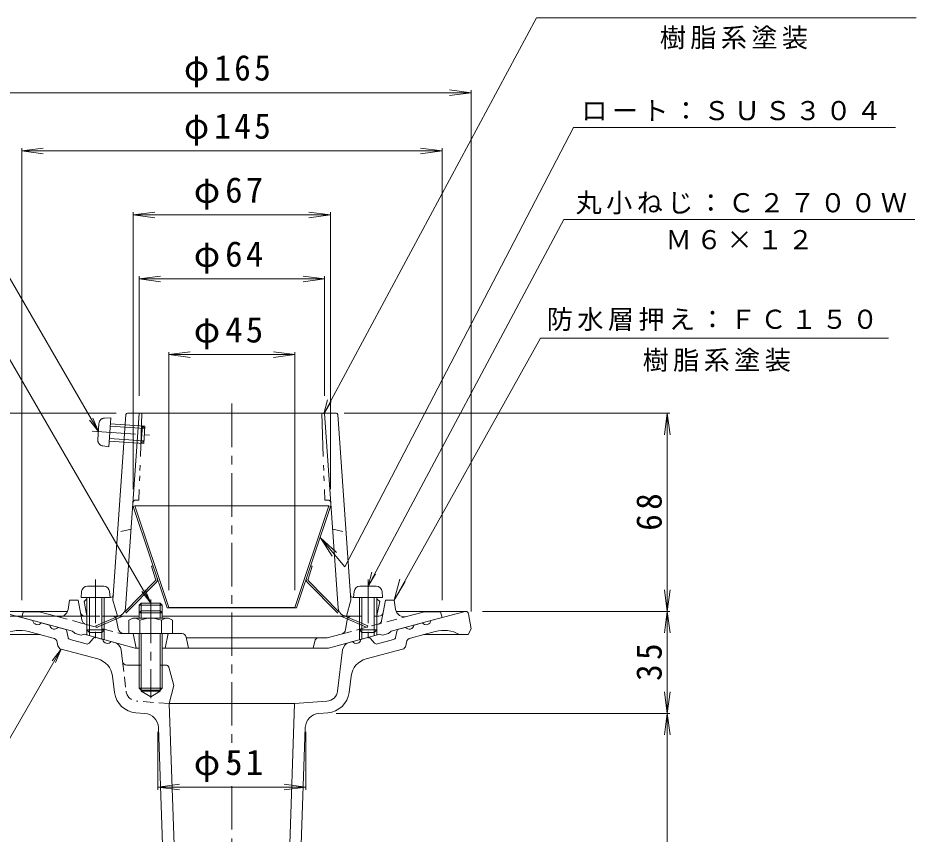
# Model space of a CAD drawing. Units: millimetres, scale not verified. Extents: x -277 to 216, y -346 to 398.
# Drawn here: x -114.8 to 195, y -42.2 to 239.2 of the extents above; entities that cross this region are included whole.
import ezdxf

# ---------------------------------------------------------------- set-up
doc = ezdxf.new("R2010")
doc.units = ezdxf.units.MM
doc.header["$LTSCALE"] = 3
for name, pattern in [('CHAIN1', [8, 5, -1, 1, -1]), ('DASHED1', [1.8, 1.2, -0.6]), ('DOUBLE_CHAIN1', [8.8, 5, -1, 0.6, -0.6, 0.6, -1])]:
    doc.linetypes.add(name, pattern=pattern)
for name, color, linetype, lineweight in [('0-0_通り芯', 3, 'Continuous', 9), ('0-1_ピット', 2, 'Continuous', 9), ('0-2_本体（蓋）', 6, 'Continuous', 5), ('0-4_寸法', 7, 'Continuous', 9), ('0-5_文字', 7, 'Continuous', 9), ('0-6', 2, 'DOUBLE_CHAIN1', 9)]:
    doc.layers.add(name, color=color, linetype=linetype, lineweight=lineweight)
doc.styles.add('ＭＳ ゴシック', font='')
doc.styles.get('ＭＳ ゴシック').set_extended_font_data('MS Gothic')

msp = doc.modelspace()

# ---------------------------------------------------------------- linework, layer by layer
at = {"layer": '0-0_通り芯', "linetype": 'CHAIN1'}
for p, q in [((-41.038, 106.205), (-41.038, -17.507)), ((-41.038, -25.683), (-41.038, -139.946))]:
    msp.add_line(p, q, dxfattribs=at)
at = {"layer": '0-0_通り芯'}
for p, q in [((-121.691, 34.578), (-97.702, 34.578)), ((-121.538, 34.578), (-109.682, 31.402)), ((39.615, 34.578), (15.626, 34.578)), ((39.462, 34.578), (27.606, 31.402)), ((40.601, 33.743), (41.462, 28.578)), ((-106.784, 30.625), (-103.887, 29.849)), ((-98.688, 28.456), (-100.989, 29.072)), ((16.612, 28.456), (18.913, 29.072)), ((24.709, 30.625), (21.811, 29.849)), ((41.462, 28.578), (40.462, 26.578)), ((-122.538, 26.578), (-107.136, 26.578)), ((-102.708, 25.392), (-111.206, 27.669)), ((-97.543, 25.615), (-97.967, 27.69)), ((-91.254, 23.358), (-96.822, 24.85)), ((-88.842, 25.245), (-90.247, 23.66)), ((-87.835, 25.548), (-85.534, 24.931)), ((5.759, 25.548), (3.458, 24.931)), ((6.766, 25.245), (8.171, 23.66)), ((9.178, 23.358), (14.746, 24.85)), ((15.467, 25.615), (15.891, 27.69)), ((20.632, 25.392), (29.13, 27.669)), ((40.462, 26.578), (25.061, 26.578)), ((-101.266, 23.861), (-101.028, 22.694)), ((-81.464, 23.84), (-82.636, 24.155)), ((-0.612, 23.84), (0.56, 24.155)), ((19.19, 23.861), (18.952, 22.694)), ((-87.317, 18.162), (-99.946, 21.546)), ((-78.782, 17.395), (-79.263, 21.308)), ((-4.557, 7.1), (-2.813, 21.308)), ((5.241, 18.162), (17.87, 21.546)), ((-72.362, 16.078), (-77.294, 16.078)), ((-63.794, 16.078), (-65.714, 16.078)), ((-62.832, 15.351), (-61.038, 9.006)), ((-82.181, 12.254), (-81.489, 6.613)), ((0.105, 12.254), (-0.587, 6.613)), ((-72.362, 7.078), (-72.362, 8.078)), ((-72.362, 7.078), (-65.714, 7.078)), ((-72.362, 7.078), (-69.038, 5.159)), ((-65.714, 7.078), (-69.038, 5.159)), ((-65.714, 8.078), (-65.714, 7.078)), ((-61.038, 9.006), (-62.688, 2.819)), ((-19.388, 2.819), (-8.249, 3.598)), ((-62.688, 2.819), (-57.788, -137.281)), ((-19.538, 2.819), (-62.688, 2.819)), ((-19.388, 2.819), (-24.288, -137.281)), ((-71.029, -0.608), (-74.106, -0.393)), ((-11.046, -0.608), (-7.97, -0.393)), ((-66.381, -5.421), (-61.788, -137.281)), ((-15.695, -5.421), (-20.288, -137.281))]:
    msp.add_line(p, q, dxfattribs=at)
at = {"layer": '0-0_通り芯', "linetype": 'DASHED1'}
for p, q in [((-78.782, 17.395), (-77.518, 7.1)), ((-62.688, 2.819), (-73.827, 3.598))]:
    msp.add_line(p, q, dxfattribs=at)
at = {"layer": '0-0_通り芯'}
for centre, radius, start, end in [((39.615, 33.578), 1, 9.46233, 90), ((-108.072, 31.617), 1.625, 187.62059, 322.3797), ((25.996, 31.617), 1.625, 217.6203, 352.37941), ((-114.053, 17.044), 11, 74.99985, 119.9111), ((-102.276, 30.064), 1.625, 187.62059, 322.3797), ((-98.947, 27.49), 1, 11.56538, 75.0005), ((16.871, 27.49), 1, 104.9995, 168.43462), ((20.2, 30.064), 1.625, 217.6203, 352.37941), ((31.977, 17.044), 11, 60.0889, 105.00015), ((-103.226, 23.46), 2, 11.56517, 75.0005), ((-96.563, 25.816), 1, 191.56642, 255.0005), ((-88.094, 24.582), 1, 75.00078, 138.43498), ((-83.923, 25.147), 1.625, 187.61911, 322.38022), ((1.848, 25.147), 1.625, 217.61978, 352.38089), ((6.018, 24.582), 1, 41.56502, 104.99922), ((14.487, 25.816), 1, 284.9995, 348.43358), ((21.15, 23.46), 2, 104.9995, 168.43483), ((-99.558, 22.995), 1.5, 191.56601, 254.99991), ((-90.995, 24.324), 1, 255.0005, 318.43578), ((-82.241, 20.943), 3, 7.00002, 74.99934), ((0.165, 20.943), 3, 105.00066, 172.99998), ((8.92, 24.324), 1, 221.56422, 284.9995), ((17.482, 22.995), 1.5, 285.00009, 348.43399), ((-89.129, 11.4), 7, 7.00009, 74.99998), ((-77.294, 17.578), 1.5, 186.99907, 270), ((-63.794, 15.078), 1, 15.79292, 90), ((7.053, 11.4), 7, 105.00002, 172.99948), ((-73.548, 7.588), 8, 187.00021, 266.00056), ((-8.528, 7.588), 4, 273.99944, 352.99979), ((-8.528, 7.588), 8, 273.99944, 352.99979), ((-71.378, -5.595), 5, 1.99505, 85.99993), ((-10.698, -5.595), 5, 94.00002, 178.00493)]:
    msp.add_arc(centre, radius, start, end, dxfattribs=at)
at = {"layer": '0-0_通り芯', "linetype": 'DASHED1'}
msp.add_arc((-73.548, 7.588), 4, 187.00021, 266.00056, dxfattribs=at)
at = {"layer": '0-1_ピット'}
for p, q in [((-97.531, 35.215), (-97.038, 38.435)), ((-94.038, 38.435), (-97.038, 38.435)), ((-92.77, 31.669), (-94.038, 38.435)), ((11.161, 34.158), (11.962, 38.435)), ((11.962, 38.435), (14.962, 38.435)), ((15.455, 35.215), (14.962, 38.435)), ((-113.538, 32.435), (-113.038, 34.435)), ((-107.479, 34.435), (-113.038, 34.435)), ((-101.273, 32.772), (-107.479, 34.435)), ((19.197, 32.772), (25.403, 34.435)), ((25.403, 34.435), (30.962, 34.435)), ((31.462, 32.435), (30.962, 34.435)), ((-91.762, 32.935), (-90.168, 32.935)), ((-85.908, 32.935), (-82.303, 32.935)), ((-80.825, 31.687), (-80.297, 28.598)), ((-1.251, 31.687), (-1.822, 28.345)), ((3.832, 32.935), (0.227, 32.935)), ((9.686, 32.935), (8.092, 32.935)), ((-91.038, 28.205), (-91.038, 26.406)), ((-85.038, 28.205), (-85.038, 24.798)), ((2.962, 28.205), (2.962, 24.798)), ((8.962, 28.205), (8.962, 26.406)), ((-93.038, 26.424), (-92.038, 26.674)), ((-74.351, 21.935), (-92.038, 26.674)), ((-90.168, 27.335), (-90.168, 26.173)), ((-85.908, 27.335), (-85.908, 25.031)), ((-58.268, 26.935), (-78.325, 26.935)), ((-75.038, 26.935), (-74.038, 21.935)), ((-63.038, 26.935), (-64.038, 21.935)), ((-56.797, 25.729), (-56.038, 21.935)), ((-8.186, 25.435), (-56.738, 25.435)), ((-3.276, 26.75), (-8.186, 25.435)), ((-7.725, 21.935), (9.962, 26.674)), ((3.832, 27.335), (3.832, 25.031)), ((8.092, 27.335), (8.092, 26.173)), ((10.962, 26.424), (9.962, 26.674)), ((-73.038, 21.935), (-74.351, 21.935)), ((-65.038, 21.935), (-7.725, 21.935)), ((-12.245, 24.709), (-13.038, 21.935))]:
    msp.add_line(p, q, dxfattribs=at)
at = {"layer": '0-1_ピット', "color": 4}
for p, q in [((-72.362, 37.411), (-73.038, 36.735)), ((-72.362, 37.411), (-65.714, 37.411)), ((-72.362, 37.411), (-72.362, 32.235)), ((-65.038, 36.735), (-65.714, 37.411)), ((-65.714, 37.411), (-65.714, 32.235)), ((-73.038, 36.735), (-65.038, 36.735)), ((-73.038, 36.735), (-73.038, 32.235)), ((-65.038, 36.735), (-65.038, 32.235)), ((-76.538, 31.513), (-76.538, 26.935)), ((-74.662, 32.235), (-63.414, 32.235)), ((-72.785, 31.513), (-72.785, 26.935)), ((-65.291, 31.513), (-65.291, 26.935)), ((-61.538, 31.513), (-61.538, 26.935)), ((-76.538, 26.935), (-61.538, 26.935)), ((-73.038, 26.935), (-73.038, 8.088)), ((-72.362, 26.935), (-72.362, 8.078)), ((-65.714, 26.935), (-65.714, 8.078)), ((-65.038, 26.935), (-65.038, 8.088))]:
    msp.add_line(p, q, dxfattribs=at)
at = {"layer": '0-1_ピット', "color": 4, "linetype": 'CHAIN1'}
msp.add_line((-69.038, 38.639), (-69.038, 4.689), dxfattribs=at)
at = {"layer": '0-1_ピット', "color": 4, "linetype": 'DOUBLE_CHAIN1'}
for p, q in [((-72.362, 34.725), (-73.038, 34.049)), ((-72.362, 34.725), (-65.714, 34.725)), ((-65.038, 34.049), (-65.714, 34.725)), ((-73.038, 34.049), (-65.038, 34.049))]:
    msp.add_line(p, q, dxfattribs=at)
at = {"layer": '0-1_ピット', "linetype": 'DASHED1'}
for p, q in [((10.636, 31.359), (11.161, 34.158)), ((-101.273, 32.772), (-79.488, 26.935)), ((-3.276, 26.75), (19.197, 32.772)), ((-78.325, 26.935), (-79.488, 26.935))]:
    msp.add_line(p, q, dxfattribs=at)
at = {"layer": '0-1_ピット'}
for points in [[(-93.038, 26.424), (-95.038, 26.96), (-96.038, 27.746), (-113.538, 32.435)], [(10.962, 26.424), (12.962, 26.96), (13.962, 27.746), (31.462, 32.435)]]:
    msp.add_lwpolyline(points, dxfattribs=at)
at = {"layer": '0-1_ピット', "color": 4}
msp.add_lwpolyline([(-65.038, 8.088), (-73.038, 8.088), (-72.362, 7.412), (-65.714, 7.412)], close=True, dxfattribs=at)
at = {"layer": '0-1_ピット'}
for centre, radius, start, end in [((-100.496, 35.669), 3, 254.99973, 351.29286), ((-91.762, 34.435), 1.5, 190.61565, 270), ((9.686, 34.435), 1.5, 270, 349.38435), ((18.42, 35.669), 3, 188.70714, 285.00027), ((-90.804, 32.037), 2, 190.61488, 254.99998), ((-82.303, 31.435), 1.5, 9.69667, 90), ((0.227, 31.435), 1.5, 90, 170.30333), ((-78.325, 28.935), 2, 189.69554, 270), ((-3.794, 28.682), 2, 285.00002, 350.3044), ((-58.268, 25.435), 1.5, 11.31021, 90), ((-11.284, 24.435), 1, 90, 164.05402)]:
    msp.add_arc(centre, radius, start, end, dxfattribs=at)
at = {"layer": '0-1_ピット', "color": 4}
for centre, radius, start, end in [((-74.662, 29.434), 2.8, 47.92557, 132.07463), ((-69.038, 22.145), 10.089, 68.19786, 111.80214), ((-63.414, 29.434), 2.8, 47.92572, 132.07428)]:
    msp.add_arc(centre, radius, start, end, dxfattribs=at)
at = {"layer": '0-1_ピット', "linetype": 'DASHED1'}
msp.add_arc((9.162, 31.636), 1.5, 285.00009, 349.38461, dxfattribs=at)
at = {"layer": '0-2_本体（蓋）'}
for p, q in [((-77.716, 35.726), (-73.038, 102.935)), ((-77.082, 102.935), (-4.993, 102.935)), ((-4.36, 35.726), (-9.038, 102.935)), ((-4.495, 102.469), (-0.038, 38.435)), ((-92.038, 37.935), (-91.038, 38.935)), ((-91.199, 33.739), (-92.038, 37.935)), ((-82.858, 39.344), (-85.038, 39.235)), ((-0.038, 38.435), (-1.538, 32.939)), ((0.782, 39.344), (2.962, 39.235)), ((9.962, 37.935), (8.962, 38.935)), ((9.123, 33.739), (9.962, 37.935)), ((-82.303, 32.935), (-73.038, 32.935)), ((-65.038, 32.935), (0.227, 32.935))]:
    msp.add_line(p, q, dxfattribs=at)
at = {"layer": '0-2_本体（蓋）', "linetype": 'DOUBLE_CHAIN1'}
for p, q in [((-72.038, 102.935), (-73.086, 72.935)), ((-10.038, 102.935), (-8.99, 72.935)), ((-74.193, 72.935), (-73.086, 72.935)), ((-7.883, 72.935), (-8.99, 72.935))]:
    msp.add_line(p, q, dxfattribs=at)
at = {"layer": '0-2_本体（蓋）', "color": 4, "linetype": 'DOUBLE_CHAIN1', "lineweight": 9}
for p, q in [((-86.877, 99.383), (-87.269, 93.745)), ((-84.917, 101.244), (-82.835, 101.281)), ((-82.835, 101.281), (-83.53, 91.305)), ((-89.213, 96.713), (-69.151, 95.316)), ((-83.035, 98.418), (-71.064, 97.584)), ((-83.391, 93.3), (-71.42, 92.467)), ((-83.331, 94.168), (-71.36, 93.335)), ((-71.36, 93.335), (-72.288, 92.527)), ((-85.587, 91.63), (-83.53, 91.305))]:
    msp.add_line(p, q, dxfattribs=at)
at = {"layer": '0-2_本体（蓋）', "linetype": 'DASHED1'}
for p, q in [((-75.822, 62.935), (-80.402, 61.935)), ((-6.254, 62.935), (-1.674, 61.935))]:
    msp.add_line(p, q, dxfattribs=at)
at = {"layer": '0-2_本体（蓋）', "color": 4, "linetype": 'CHAIN1', "lineweight": 9}
for p, q in [((-88.038, 45.567), (-88.038, 25.284)), ((5.962, 45.567), (5.962, 25.284))]:
    msp.add_line(p, q, dxfattribs=at)
at = {"layer": '0-2_本体（蓋）', "color": 4, "lineweight": 9}
for p, q in [((-92.856, 41.409), (-93.038, 39.335)), ((-85.212, 43.235), (-90.864, 43.235)), ((-83.219, 41.409), (-83.038, 39.335)), ((1.143, 41.409), (0.962, 39.335)), ((3.136, 43.235), (8.788, 43.235)), ((10.78, 41.409), (10.962, 39.335)), ((-83.038, 39.335), (-93.038, 39.335)), ((-91.038, 39.335), (-91.038, 28.205)), ((-90.168, 39.335), (-90.168, 27.335)), ((-85.908, 39.335), (-85.908, 27.335)), ((-85.038, 39.335), (-85.038, 28.205)), ((0.962, 39.335), (10.962, 39.335)), ((2.962, 39.335), (2.962, 28.205)), ((3.832, 39.335), (3.832, 27.335)), ((8.092, 39.335), (8.092, 27.335)), ((8.962, 39.335), (8.962, 28.205)), ((-90.168, 27.335), (-91.038, 28.205)), ((-85.038, 28.205), (-91.038, 28.205)), ((-85.908, 27.335), (-85.038, 28.205)), ((3.832, 27.335), (2.962, 28.205)), ((2.962, 28.205), (8.962, 28.205)), ((8.092, 27.335), (8.962, 28.205)), ((-85.908, 27.335), (-90.168, 27.335)), ((3.832, 27.335), (8.092, 27.335))]:
    msp.add_line(p, q, dxfattribs=at)
at = {"layer": '0-2_本体（蓋）'}
msp.add_lwpolyline([(-77.581, 102.469), (-82.038, 38.435), (-80.538, 32.939)], dxfattribs=at)
at = {"layer": '0-2_本体（蓋）', "color": 4, "linetype": 'DOUBLE_CHAIN1', "lineweight": 9}
for points in [[(-82.974, 99.286), (-71.003, 98.452), (-71.42, 92.467)], [(-71.064, 97.584), (-71.871, 98.513), (-72.288, 92.527)]]:
    msp.add_lwpolyline(points, dxfattribs=at)
at = {"layer": '0-2_本体（蓋）'}
for centre, radius, start, end in [((-77.082, 102.435), 0.5, 90, 176.01863), ((-4.993, 102.435), 0.5, 3.98137, 90), ((-82.908, 40.342), 1, 272.86212, 356.01863), ((0.832, 40.342), 1, 183.98137, 267.13788), ((-80.708, 35.935), 3, 270, 356.01866), ((-1.368, 35.935), 3, 183.98134, 270), ((-90.218, 33.935), 1, 191.31021, 214.94307), ((8.142, 33.935), 1, 325.05693, 348.68979)]:
    msp.add_arc(centre, radius, start, end, dxfattribs=at)
at = {"layer": '0-2_本体（蓋）', "color": 4, "linetype": 'DOUBLE_CHAIN1', "lineweight": 9}
for centre, start, end in [((-84.882, 99.244), 91.01801, 176.01799), ((-85.274, 93.606), 176.01799, 261.01797)]:
    msp.add_arc(centre, 2, start, end, dxfattribs=at)
at = {"layer": '0-2_本体（蓋）', "linetype": 'DOUBLE_CHAIN1'}
for centre, start, end in [((-74.193, 71.935), 90, 176.01874), ((-7.883, 71.935), 3.98126, 90)]:
    msp.add_arc(centre, 1, start, end, dxfattribs=at)
at = {"layer": '0-2_本体（蓋）', "color": 4, "lineweight": 9}
for centre, start, end in [((-90.864, 41.235), 90, 174.99998), ((-85.212, 41.235), 5.00002, 90), ((3.136, 41.235), 90, 174.99998), ((8.788, 41.235), 5.00002, 90)]:
    msp.add_arc(centre, 2, start, end, dxfattribs=at)
at = {"layer": '0-4_寸法'}
for p, q in [((41.462, 213.404), (34.026, 214.383)), ((41.462, 214.304), (41.462, 34.578)), ((-123.538, 213.404), (41.462, 213.404)), ((41.462, 213.404), (34.026, 212.425)), ((-113.538, 193.339), (-106.102, 194.318)), ((-113.538, 194.239), (-113.538, 38.435)), ((-113.538, 193.339), (31.462, 193.339)), ((-113.538, 193.339), (-106.102, 192.36)), ((31.462, 193.339), (24.026, 194.318)), ((31.462, 193.339), (24.026, 192.36)), ((31.462, 194.239), (31.462, 38.435)), ((-75.038, 171.278), (-67.602, 172.257)), ((-75.038, 172.257), (-75.038, 76.745)), ((-75.038, 171.278), (-7.038, 171.278)), ((-75.038, 171.278), (-67.602, 170.299)), ((-7.038, 171.278), (-14.474, 172.257)), ((-7.038, 171.278), (-14.474, 170.299)), ((-7.038, 172.257), (-7.038, 76.745)), ((-73.038, 149.201), (-65.602, 150.18)), ((-73.038, 150.18), (-73.038, 108.935)), ((-73.038, 149.201), (-9.038, 149.201)), ((-73.038, 149.201), (-65.602, 148.222)), ((-9.038, 149.201), (-16.474, 150.18)), ((-9.038, 149.201), (-16.474, 148.222)), ((-9.038, 150.18), (-9.038, 108.935)), ((-62.802, 123.095), (-55.366, 124.074)), ((-62.802, 123.995), (-62.802, 41.935)), ((-19.274, 123.095), (-26.71, 124.074)), ((-19.274, 123.995), (-19.274, 41.935)), ((-62.802, 123.095), (-19.274, 123.095)), ((-62.802, 123.095), (-55.366, 122.116)), ((-19.274, 123.095), (-26.71, 122.116)), ((-150.657, 102.935), (-80.997, 102.935)), ((110.08, 102.935), (-2.318, 102.935)), ((109.18, 102.935), (108.201, 95.499)), ((109.18, 34.578), (109.18, 102.935)), ((109.18, 102.935), (110.159, 95.499)), ((109.18, 34.578), (108.201, 42.014)), ((109.18, 34.578), (110.159, 42.014)), ((110.08, 34.578), (45.462, 34.578)), ((109.18, 34.578), (108.201, 27.142)), ((109.18, -0.608), (109.18, 34.578)), ((109.18, 34.578), (110.159, 27.142)), ((-150.657, 32.939), (-86.538, 32.939)), ((109.18, -0.608), (108.201, 6.828)), ((109.18, -0.608), (110.159, 6.828)), ((110.08, -0.608), (-5.046, -0.608)), ((109.18, -0.608), (108.201, -8.044)), ((109.18, -137.281), (109.18, -0.608)), ((109.18, -0.608), (110.159, -8.044)), ((-66.538, -26.925), (-66.538, -6.922)), ((-15.538, -26.925), (-15.538, -6.922)), ((-66.538, -26.025), (-59.102, -25.046)), ((-66.538, -26.025), (-15.538, -26.025)), ((-66.538, -26.025), (-59.102, -27.003)), ((-15.538, -26.025), (-22.974, -25.046)), ((-15.538, -26.025), (-22.974, -27.003))]:
    msp.add_line(p, q, dxfattribs=at)
at = {"layer": '0-5_文字'}
for p, q in [((-87.073, 96.564), (-149.825, 204.801)), ((-2.076, 49.93), (76.787, 201.361)), ((76.787, 201.361), (187.914, 201.361)), ((5.962, 43.235), (73.524, 169.66)), ((73.524, 169.66), (194.578, 169.66)), ((-69.038, 37.411), (-143.663, 166.201)), ((14.962, 38.435), (65.433, 128.717)), ((65.433, 128.717), (185.438, 128.717)), ((-9.329, 102.634), (-7.993, 107.452)), ((-9.329, 102.634), (-6.791, 106.942)), ((-87.073, 96.564), (-90.117, 100.53)), ((-87.073, 96.564), (-88.987, 101.183)), ((-10.495, 59.964), (-6.465, 53.638)), ((5.962, 43.235), (7.298, 48.053)), ((5.962, 43.235), (8.5, 47.543)), ((14.962, 38.435), (16.966, 45.662)), ((14.962, 38.435), (18.769, 44.897)), ((-69.038, 37.411), (-72.082, 41.378)), ((-69.038, 37.411), (-70.951, 42.031)), ((-99.946, 21.546), (-125.927, -23.454)), ((-99.946, 21.546), (-102.99, 17.579)), ((-99.946, 21.546), (-101.86, 16.927))]:
    msp.add_line(p, q, dxfattribs=at)
for points in [[(-9.329, 102.634), (64.028, 239.163), (194.977, 239.163)], [(-2.076, 49.93), (-10.495, 59.964), (-4.966, 54.897)]]:
    msp.add_lwpolyline(points, dxfattribs=at)
at = {"layer": '0-6', "linetype": 'Continuous'}
for p, q in [((-74.469, 70.935), (-75.038, 70.745)), ((-74.469, 70.935), (-7.607, 70.935)), ((-62.802, 35.935), (-74.469, 70.935)), ((-19.274, 35.935), (-7.607, 70.935)), ((-18.705, 35.745), (-7.038, 70.745)), ((-7.607, 70.935), (-7.038, 70.745)), ((-63.371, 35.745), (-18.705, 35.745)), ((-19.274, 35.935), (-62.802, 35.935)), ((-19.274, 35.935), (-18.705, 35.745))]:
    msp.add_line(p, q, dxfattribs=at)
at = {"layer": '0-6'}
for p, q in [((-68.794, 50.115), (-68.225, 50.304)), ((-67.329, 45.72), (-68.794, 50.115)), ((-14.747, 45.72), (-13.282, 50.115)), ((-13.282, 50.115), (-13.851, 50.304)), ((-67.47, 45.109), (-78.984, 33.41)), ((-67.043, 44.688), (-78.639, 32.905)), ((-15.033, 44.688), (-3.437, 32.905)), ((-14.606, 45.109), (-3.092, 33.41)), ((-87.94, 29.57), (-78.984, 33.41)), ((5.864, 29.57), (-3.092, 33.41))]:
    msp.add_line(p, q, dxfattribs=at)
at = {"layer": '0-6', "linetype": 'Continuous'}
msp.add_lwpolyline([(-62.802, 35.935), (-63.371, 35.745), (-75.038, 70.745)], dxfattribs=at)
at = {"layer": '0-6'}
for points in [[(-87.94, 29.57), (-87.704, 29.019), (-78.639, 32.905)], [(5.864, 29.57), (5.628, 29.019), (-3.437, 32.905)]]:
    msp.add_lwpolyline(points, dxfattribs=at)
for centre, radius, start, end in [((-67.898, 45.53), 0.6, 315.45961, 18.43547), ((-67.898, 45.53), 1.2, 315.45961, 18.43547), ((-14.178, 45.53), 1.2, 161.56453, 224.54039), ((-14.178, 45.53), 0.6, 161.56453, 224.54039)]:
    msp.add_arc(centre, radius, start, end, dxfattribs=at)

# ---------------------------------------------------------------- texts
at = {"layer": '0-4_寸法', "color": 2, "char_height": 8.798, "attachment_point": 7, "style": 'ＭＳ ゴシック'}
for s, insert in [('\\T1.21;\\W0.95;φ165', (-57.538, 215.204)), ('\\T1.21;\\W0.95;φ145', (-57.538, 195.139)), ('\\T1.19;φ67', (-54.163, 173.078)), ('\\T1.19;φ64', (-54.163, 151.001)), ('\\T1.19;φ45', (-54.163, 124.895)), ('\\T1.19;φ51', (-54.163, -24.225))]:
    msp.add_mtext(s, dxfattribs=dict(at, insert=insert))
at = {"layer": '0-4_寸法', "color": 2, "char_height": 8.798, "attachment_point": 7, "rotation": 90, "style": 'ＭＳ ゴシック'}
for s, insert in [('\\T1.27;\\W0.95;68', (107.38, 62.381)), ('\\T1.27;\\W0.95;35', (107.38, 10.61))]:
    msp.add_mtext(s, dxfattribs=dict(at, insert=insert))
at = {"layer": '0-5_文字', "char_height": 6.598, "attachment_point": 7, "style": 'ＭＳ ゴシック'}
for s, insert in [('\\T1.17;樹脂系塗装', (106.584, 228.35)), ('\\T1.17;ロート：ＳＵＳ３０４', (79.516, 203.66)), ('\\T1.17;丸小ねじ：Ｃ２７００Ｗ', (77.554, 171.423)), ('\\T1.17;Ｍ６×１２', (108.551, 159.333)), ('\\T1.17;防水層押え：ＦＣ１５０', (67.619, 131.257)), ('\\T1.17;樹脂系塗装', (100.673, 117.175))]:
    msp.add_mtext(s, dxfattribs=dict(at, insert=insert))

doc.saveas('drawing.dxf')
